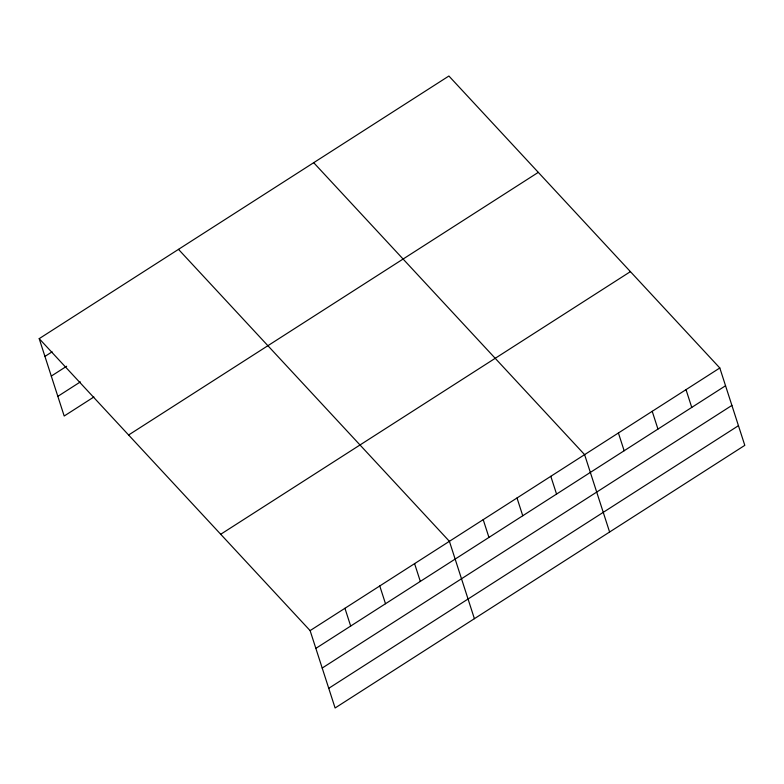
<?xml version="1.0" encoding="UTF-8"?>
<svg xmlns="http://www.w3.org/2000/svg" width="784" height="784" viewBox="0 0 784 784"><rect width="100%" height="100%" fill="white"/><g stroke="black" fill="none" stroke-linecap="round" stroke-linejoin="round"><path stroke-width="1.18" d="M39.2 338.649L448.899 76.019L719.81 367.98L744.8 445.351L335.101 707.981L310.111 630.61L39.2 338.649L64.19 416.02L93.894 396.978M44.943 356.416L52.107 351.82M51.293 376.085L66.66 366.236M57.84 396.351L80.37 381.906M128.605 435.002L538.294 172.362M220.716 534.267L630.414 271.636M310.111 630.61L719.81 367.98M315.854 648.378L725.553 385.748M322.204 668.046L731.903 405.416M328.751 688.313L738.45 425.683M313.698 162.69L584.609 454.651L609.599 532.013M178.497 249.361L449.408 541.323L474.398 618.684M686.01 389.648L691.753 407.415M652.21 411.316L657.952 429.083M618.409 432.984L624.152 450.751M550.809 476.319L556.552 494.087M517.009 497.987L522.752 515.754M483.209 519.655L488.951 537.422M414.589 563.637L420.322 581.414M379.76 585.962L385.503 603.729M344.94 608.286L350.673 626.053"/></g></svg>
